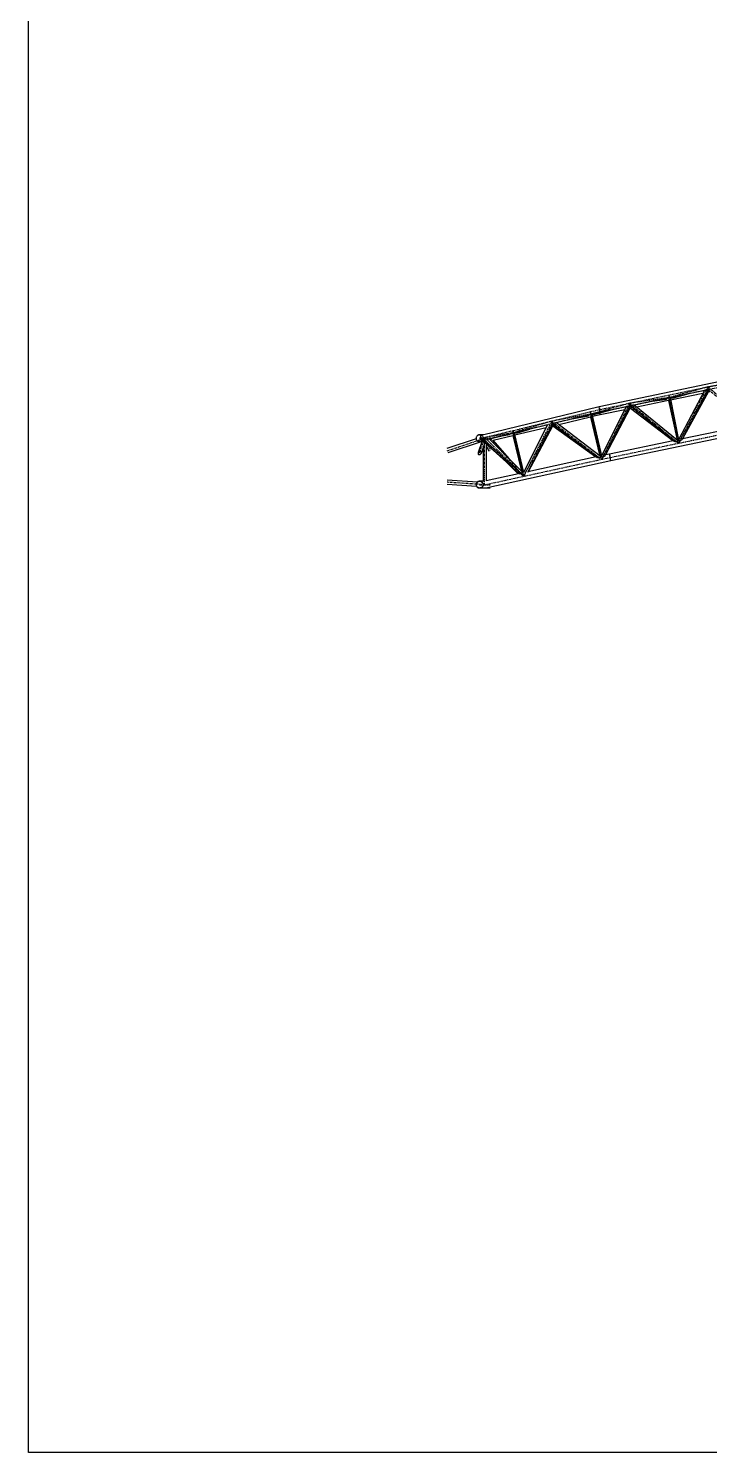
# Model space of a CAD drawing. Header units: millimetres. Extents: x 2368 to 8313, y 7493 to 11698.
# Drawn here: x 2368 to 3365, y 7493 to 9577 of the extents above; entities that cross this region are included whole.
import ezdxf

# ---------------------------------------------------------------- set-up
doc = ezdxf.new("R2010")
doc.units = ezdxf.units.MM
doc.linetypes.add('XKITLINE00', pattern=[0])
doc.linetypes.add('XKITLINE03', pattern=[6, 3, -1, 1, -1])

msp = doc.modelspace()

# ---------------------------------------------------------------- linework, layer by layer
at = {"color": 8, "linetype": 'XKITLINE00'}
for p, q in [((3490.489, 9083.0446), (3203.6924, 9023.3017)), ((3358.2191, 9047.197), (3307.0858, 9036.5454)), ((3355.5302, 9042.8064), (3308.2814, 9032.9725)), ((3357.7783, 9047.1052), (3320.0391, 8974.9399)), ((3363.3067, 9048.2569), (3325.2627, 8975.5086)), ((3363.2552, 9044.4595), (3325.9208, 8976.3885)), ((3358.0822, 9047.1637), (3358.0669, 9047.1653)), ((3358.1504, 9047.1826), (3358.0822, 9047.1637)), ((3358.5324, 9047.2786), (3358.2677, 9047.2121)), ((3358.7065, 9047.32), (3358.5324, 9047.2786)), ((3358.9462, 9047.4095), (3358.7065, 9047.32)), ((3359.6321, 9047.6354), (3359.0415, 9047.445)), ((3360.0388, 9047.749), (3359.6321, 9047.6354)), ((3360.2685, 9047.8282), (3360.0388, 9047.749)), ((3360.9125, 9048.0018), (3360.2685, 9047.8282)), ((3361.5149, 9048.1154), (3360.9125, 9048.0018)), ((3362.0137, 9048.1604), (3361.5149, 9048.1154)), ((3361.8117, 9045.2336), (3361.7244, 9045.231)), ((3362.1549, 9045.1833), (3361.8117, 9045.2336)), ((3362.0467, 9048.1654), (3362.0137, 9048.1604)), ((3362.5112, 9048.2067), (3362.0467, 9048.1654)), ((3362.369, 9046.194), (3362.2521, 9046.2391)), ((3362.6746, 9045.0081), (3362.3246, 9045.1508)), ((3362.7938, 9046.1374), (3362.369, 9046.194)), ((3362.6877, 9048.2056), (3362.5112, 9048.2067)), ((3362.7016, 9044.9839), (3362.6746, 9045.0081)), ((3362.8612, 9044.9104), (3362.7016, 9044.9839)), ((3362.868, 9048.2044), (3362.7656, 9048.2051)), ((3362.9764, 9046.1113), (3362.7938, 9046.1374)), ((3362.9112, 9048.1959), (3362.868, 9048.2044)), ((3363.1367, 9048.2305), (3362.9112, 9048.1959)), ((3362.9756, 9044.8577), (3362.9391, 9044.8746)), ((3362.9756, 9044.8577), (3363.1011, 9044.72)), ((3363.5839, 9046.1748), (3362.9764, 9046.1113)), ((3363.1671, 9044.6904), (3363.1011, 9044.72)), ((3363.1712, 9048.2336), (3363.1367, 9048.2305)), ((3363.1671, 9044.6904), (3363.1833, 9044.666)), ((3366.0312, 9048.8244), (3363.1866, 9048.2318)), ((3363.2035, 9044.6355), (3363.2595, 9044.5511)), ((3363.2536, 9048.241), (3363.2131, 9048.2373)), ((3365.7717, 9044.938), (3363.2272, 9044.4084)), ((3363.2595, 9044.5511), (3363.2509, 9044.5199)), ((3363.2509, 9044.5199), (3363.2532, 9044.487)), ((3363.2681, 9048.2488), (3363.2536, 9048.241)), ((3363.2544, 9044.471), (3363.2552, 9044.4595)), ((3364.161, 9046.3855), (3363.5839, 9046.1748)), ((3364.2397, 9046.4384), (3364.161, 9046.3855)), ((3364.6786, 9046.7271), (3364.2397, 9046.4384)), ((3364.6987, 9046.7483), (3364.6786, 9046.7271)), ((3365.1108, 9047.183), (3364.822, 9046.8784)), ((3365.1583, 9047.2631), (3365.1108, 9047.183)), ((3365.3188, 9047.5283), (3365.1583, 9047.2631)), ((3203.6919, 9023.3039), (3032.972, 8981.8537)), ((3204.3765, 9020.0176), (3203.6919, 9023.3039)), ((3203.9882, 9021.8819), (3204.1062, 9021.3154)), ((3243.6471, 9023.3304), (3205.3483, 9015.3524)), ((3243.2202, 9023.2415), (3207.254, 8951.2929)), ((3248.6673, 9024.3762), (3212.4667, 8951.9586)), ((3243.5159, 9023.2982), (3243.5004, 9023.2999)), ((3243.5852, 9023.3175), (3243.5159, 9023.2982)), ((3243.9651, 9023.4134), (3243.6946, 9023.3452)), ((3244.1268, 9023.4519), (3243.9651, 9023.4134)), ((3244.3622, 9023.5404), (3244.1268, 9023.4519)), ((3244.4667, 9023.5797), (3244.4609, 9023.5775)), ((3245.0475, 9023.7676), (3244.4667, 9023.5797)), ((3245.436, 9023.8764), (3245.0475, 9023.7676)), ((3245.6737, 9023.9585), (3245.436, 9023.8764)), ((3246.3069, 9024.1289), (3245.6737, 9023.9585)), ((3246.9001, 9024.2395), (3246.3069, 9024.1289)), ((3247.3777, 9024.2809), (3246.9001, 9024.2395)), ((3247.4249, 9024.2879), (3247.3777, 9024.2809)), ((3247.8831, 9024.3273), (3247.4249, 9024.2879)), ((3248.052, 9024.3255), (3247.8831, 9024.3273)), ((3248.2353, 9024.3236), (3248.1275, 9024.3247)), ((3248.2736, 9024.3157), (3248.2353, 9024.3236)), ((3248.5008, 9024.3502), (3248.2736, 9024.3157)), ((3248.5324, 9024.353), (3248.5008, 9024.3502)), ((3249.6639, 9024.5838), (3248.5474, 9024.3512)), ((3248.6126, 9024.3599), (3248.5727, 9024.3565)), ((3248.6269, 9024.3678), (3248.6126, 9024.3599)), ((3248.9279, 9024.1235), (3248.9073, 9024.1128)), ((3249.1801, 9024.3805), (3248.9279, 9024.1235)), ((3249.2372, 9024.4949), (3249.1801, 9024.3805)), ((3312.9636, 8972.7741), (3249.548, 9024.5597)), ((3249.6149, 9024.5688), (3249.6033, 9024.5712)), ((3249.6358, 9024.5779), (3249.6149, 9024.5688)), ((3249.8557, 9024.6415), (3249.6875, 9024.5936)), ((3249.9452, 9024.6638), (3249.8557, 9024.6415)), ((3250.0702, 9024.7294), (3249.9452, 9024.6638)), ((3250.2452, 9021.8236), (3250.0659, 9021.6781)), ((3250.1423, 9024.7672), (3250.123, 9024.7571)), ((3250.534, 9024.9141), (3250.1423, 9024.7672)), ((3250.4109, 9021.9581), (3250.3577, 9021.9149)), ((3250.7624, 9022.1382), (3250.4109, 9021.9581)), ((3250.812, 9024.9959), (3250.534, 9024.9141)), ((3250.8653, 9022.206), (3250.7624, 9022.1382)), ((3251.0114, 9025.0745), (3250.812, 9024.9959)), ((3251.4062, 9022.4094), (3250.8653, 9022.206)), ((3251.5689, 9025.2254), (3251.0114, 9025.0745)), ((3252.0349, 9022.5289), (3251.4062, 9022.4094)), ((3252.2015, 9025.3405), (3251.5689, 9025.2254)), ((3252.756, 9025.4008), (3252.2015, 9025.3405)), ((3252.8715, 9025.4188), (3252.756, 9025.4008)), ((3253.5013, 9025.4925), (3252.8715, 9025.4188)), ((3253.7371, 9025.51), (3253.5013, 9025.4925)), ((3254.0861, 9025.5359), (3253.8619, 9025.5192)), ((3254.1369, 9025.537), (3254.0861, 9025.5359)), ((3254.5264, 9025.6042), (3254.1369, 9025.537)), ((3254.5734, 9025.6114), (3254.5264, 9025.6042)), ((3305.7573, 9036.2687), (3254.6136, 9025.6149)), ((3254.7534, 9025.6392), (3254.6648, 9025.6255)), ((3254.7714, 9025.6477), (3254.7534, 9025.6392)), ((3317.8109, 8974.4654), (3255.0602, 9025.7079)), ((3305.3524, 9032.3629), (3258.7805, 9022.6699)), ((3300.1675, 9033.581), (3277.3056, 9030.3419)), ((3301.0736, 9033.7685), (3300.1675, 9033.581)), ((3301.8142, 9034.0405), (3301.0736, 9033.7685)), ((3301.8995, 9034.0949), (3301.8142, 9034.0405)), ((3302.4183, 9034.3927), (3301.8995, 9034.0949)), ((3302.4747, 9034.448), (3302.4183, 9034.3927)), ((3302.8396, 9034.8052), (3302.6219, 9034.592)), ((3302.9252, 9034.9932), (3302.8396, 9034.8052)), ((3303.1149, 9035.2656), (3302.9252, 9034.9932)), ((3303.1177, 9035.2771), (3303.1149, 9035.2656)), ((3303.2301, 9035.7422), (3303.1479, 9035.4019)), ((3304.9208, 9036.0944), (3304.9471, 9036.0674)), ((3305.2649, 9035.9007), (3304.9471, 9036.0674)), ((3305.3672, 9035.8838), (3305.2649, 9035.9007)), ((3305.3082, 9036.1751), (3317.8135, 8974.4523)), ((3305.3726, 9032.6028), (3305.3276, 9032.4789)), ((3305.3276, 9032.4789), (3317.7099, 8974.6785)), ((3305.5227, 9032.7359), (3305.4186, 9032.6435)), ((3305.7544, 9032.9065), (3305.5227, 9032.7359)), ((3305.5638, 9036.2236), (3305.5324, 9036.2218)), ((3305.6757, 9036.2517), (3305.5638, 9036.2236)), ((3305.6459, 9036.2442), (3305.6375, 9036.2437)), ((3305.952, 9032.9972), (3305.7544, 9032.9065)), ((3306.0337, 9036.3353), (3305.8481, 9036.2925)), ((3306.3756, 9036.4092), (3306.0337, 9036.3353)), ((3306.7227, 9036.4799), (3306.3756, 9036.4092)), ((3307.0411, 9036.5406), (3306.7227, 9036.4799)), ((3307.2998, 9036.5849), (3307.1622, 9036.5613)), ((3307.2219, 9036.5738), (3307.2092, 9036.5694)), ((3307.3186, 9036.5939), (3307.2998, 9036.5849)), ((3307.5384, 9036.6397), (3320.0445, 8974.9134)), ((3308.2285, 9036.7835), (3308.2303, 9036.7759)), ((3308.2303, 9036.7759), (3308.4445, 9036.5043)), ((3308.5244, 9036.403), (3308.5413, 9036.3816)), ((3308.8137, 9036.221), (3308.5413, 9036.3816)), ((3308.9851, 9036.0732), (3308.8137, 9036.221)), ((3309.2606, 9035.9738), (3308.9851, 9036.0732)), ((3309.5502, 9035.8693), (3309.459, 9035.9022)), ((3310.1368, 9035.8114), (3309.5502, 9035.8693)), ((3310.2589, 9035.7939), (3310.1368, 9035.8114)), ((3311.0657, 9035.8482), (3310.2589, 9035.7939)), ((3311.9925, 9036.0465), (3311.0657, 9035.8482)), ((3334.8209, 9042.3229), (3311.9925, 9036.0465)), ((3191.2842, 9011.9354), (3140.6183, 8999.6339)), ((3190.8788, 9008.0926), (3144.5938, 8997.042)), ((3185.6409, 9009.1252), (3163.8103, 9005.2648)), ((3186.5451, 9009.3353), (3185.6409, 9009.1252)), ((3187.2836, 9009.625), (3186.5451, 9009.3353)), ((3187.3861, 9009.693), (3187.2836, 9009.625)), ((3187.881, 9009.9909), (3187.3861, 9009.693)), ((3187.9838, 9010.095), (3187.881, 9009.9909)), ((3188.2977, 9010.4127), (3188.1388, 9010.2519)), ((3188.3892, 9010.6197), (3188.2977, 9010.4127)), ((3188.5628, 9010.8783), (3188.3892, 9010.6197)), ((3188.5759, 9010.9357), (3188.5628, 9010.8783)), ((3188.6586, 9011.2979), (3188.6062, 9011.0684)), ((3190.6649, 9011.6277), (3190.46, 9011.7353)), ((3190.8275, 9011.6008), (3190.6649, 9011.6277)), ((3190.8304, 9011.8252), (3205.0315, 8950.7927)), ((3190.8916, 9008.334), (3190.8502, 9008.2086)), ((3190.8502, 9008.2086), (3204.904, 8951.0586)), ((3191.0377, 9008.4717), (3190.9352, 9008.3751)), ((3191.2642, 9008.6491), (3191.0377, 9008.4717)), ((3191.085, 9011.8824), (3191.0553, 9011.8798)), ((3191.1937, 9011.9134), (3191.085, 9011.8824)), ((3191.1668, 9011.9058), (3191.1595, 9011.9051)), ((3191.5177, 9008.7746), (3191.2642, 9008.6491)), ((3191.55, 9012.0088), (3191.3768, 9011.963)), ((3191.8892, 9012.0939), (3191.55, 9012.0088)), ((3192.2338, 9012.176), (3191.8892, 9012.0939)), ((3192.5501, 9012.2473), (3192.2338, 9012.176)), ((3205.3488, 9015.3502), (3192.5912, 9012.2527)), ((3192.8072, 9012.3), (3192.6697, 9012.2718)), ((3192.729, 9012.2862), (3192.7164, 9012.2814)), ((3192.8257, 9012.3097), (3192.8072, 9012.3)), ((3193.0442, 9012.3627), (3207.2594, 8951.2698)), ((3193.6677, 9012.4822), (3193.6396, 9012.5073)), ((3193.6677, 9012.4822), (3193.8057, 9012.2847)), ((3205.3484, 9011.5472), (3193.8715, 9008.8071)), ((3193.8734, 9012.1879), (3193.9112, 9012.1338)), ((3194.2638, 9011.909), (3193.9112, 9012.1338)), ((3194.3501, 9011.8254), (3194.2638, 9011.909)), ((3194.5317, 9011.7539), (3194.3501, 9011.8254)), ((3194.8846, 9011.6149), (3194.7015, 9011.687)), ((3195.5841, 9011.5399), (3194.8846, 9011.6149)), ((3196.3562, 9011.588), (3195.5841, 9011.5399)), ((3197.2587, 9011.7841), (3196.3562, 9011.588)), ((3222.835, 9018.995), (3197.2587, 9011.7841)), ((3204.1064, 9021.3144), (3204.237, 9020.6872)), ((3204.2372, 9020.6865), (3204.3765, 9020.0176)), ((3205.3488, 9015.3502), (3204.3765, 9020.0176)), ((3204.6641, 9018.6368), (3204.3766, 9020.0172)), ((3205.0529, 9016.7708), (3204.6642, 9018.6365)), ((3204.8037, 9014.1643), (3204.8038, 9014.1637)), ((3205.1545, 9012.4789), (3204.8534, 9013.9253)), ((3205.3484, 9011.5472), (3204.8534, 9013.9253)), ((3241.0943, 9018.9888), (3205.348, 9011.5489)), ((3248.6193, 9020.6016), (3213.0965, 8952.8398)), ((3505.2132, 9003.3503), (3220.8324, 8944.1246)), ((3247.1727, 9021.3755), (3247.1672, 9021.3753)), ((3247.5232, 9021.3246), (3247.1727, 9021.3755)), ((3248.0331, 9021.1524), (3247.6882, 9021.2916)), ((3248.0657, 9021.1237), (3248.0331, 9021.1524)), ((3248.2252, 9021.0509), (3248.0657, 9021.1237)), ((3248.3339, 9021.0012), (3248.3029, 9021.0154)), ((3248.3339, 9021.0012), (3248.4656, 9020.8602)), ((3248.5267, 9020.833), (3248.4656, 9020.8602)), ((3248.5267, 9020.833), (3248.5452, 9020.8061)), ((3248.5659, 9020.776), (3248.6219, 9020.6945)), ((3249.697, 9020.7793), (3248.5919, 9020.5493)), ((3248.6219, 9020.6945), (3248.6132, 9020.6599)), ((3248.6132, 9020.6599), (3248.6166, 9020.6275)), ((3248.6183, 9020.6117), (3248.6193, 9020.6016)), ((3249.6156, 9020.9944), (3249.5998, 9020.9638)), ((3249.5998, 9020.9638), (3249.6314, 9020.8722)), ((3249.6314, 9020.8722), (3249.6174, 9020.8401)), ((3311.7198, 8973.431), (3249.6174, 9020.8401)), ((3249.6766, 9021.1129), (3249.6356, 9021.0333)), ((3249.6769, 9021.1475), (3249.6766, 9021.1129)), ((3249.7784, 9021.3224), (3249.6769, 9021.1475)), ((3249.8229, 9021.3989), (3249.8128, 9021.3816)), ((3249.9588, 9021.5187), (3249.8229, 9021.3989)), ((3250.0659, 9021.6781), (3249.9588, 9021.5187)), ((3024.3895, 8980.1679), (3023.9561, 8979.4882)), ((3024.9281, 8980.774), (3024.3895, 8980.1679)), ((3025.0679, 8980.6397), (3024.5494, 8980.0562)), ((3025.5587, 8981.2917), (3024.9281, 8980.774)), ((3025.6749, 8981.138), (3025.0679, 8980.6397)), ((3026.2658, 8981.7083), (3025.5587, 8981.2917)), ((3026.3556, 8981.539), (3025.6749, 8981.138)), ((3027.0321, 8982.0133), (3026.2658, 8981.7083)), ((3027.0931, 8981.8326), (3026.3556, 8981.539)), ((3027.8385, 8982.1994), (3027.0321, 8982.0133)), ((3027.8694, 8982.0117), (3027.0931, 8981.8326)), ((3028.6653, 8982.2619), (3027.8385, 8982.1994)), ((3028.6653, 8982.0719), (3027.8694, 8982.0117)), ((3029.4921, 8982.1994), (3028.6653, 8982.2619)), ((3034.6532, 8982.2619), (3028.6653, 8982.2619)), ((3029.4611, 8982.0117), (3028.6653, 8982.0719)), ((3030.2374, 8981.8326), (3029.4611, 8982.0117)), ((3030.2985, 8982.0133), (3029.4921, 8982.1994)), ((3031.1794, 8981.4185), (3029.9801, 8981.1273)), ((3030.7716, 8977.8671), (3029.9801, 8981.1273)), ((3030.9749, 8981.539), (3030.2374, 8981.8326)), ((3031.0647, 8981.7083), (3030.2985, 8982.0133)), ((3031.6556, 8981.138), (3030.9749, 8981.539)), ((3031.7718, 8981.2917), (3031.0647, 8981.7083)), ((3032.2627, 8980.6397), (3031.6556, 8981.138)), ((3032.4025, 8980.774), (3031.7718, 8981.2917)), ((3032.2627, 8980.6397), (3032.7811, 8980.0562)), ((3032.4025, 8980.774), (3032.9411, 8980.1679)), ((3032.9411, 8980.1679), (3033.3744, 8979.4882)), ((3077.6867, 8984.3544), (3035.194, 8974.0373)), ((3077.2163, 8980.9554), (3048.32, 8974.0564)), ((3073.0232, 8982.1962), (3058.546, 8979.7071)), ((3077.1722, 8984.2295), (3090.8937, 8925.5745)), ((3077.1807, 8981.1001), (3089.9662, 8929.1328)), ((3128.7045, 8996.7413), (3078.8955, 8984.6479)), ((3079.386, 8984.767), (3092.8674, 8927.1388)), ((3126.2392, 8992.6598), (3080.1157, 8981.6477)), ((3080.5605, 8984.8754), (3080.3498, 8985.001)), ((3080.6885, 8984.7614), (3080.5605, 8984.8754)), ((3080.96, 8984.6627), (3080.6885, 8984.7614)), ((3081.2405, 8984.5608), (3081.1591, 8984.5904)), ((3081.8786, 8984.5029), (3081.2405, 8984.5608)), ((3081.942, 8984.4939), (3081.8786, 8984.5029)), ((3082.7313, 8984.5561), (3081.942, 8984.4939)), ((3083.6409, 8984.766), (3082.7313, 8984.5561)), ((3101.5071, 8990.1379), (3083.6409, 8984.766)), ((3128.2672, 8996.6351), (3092.851, 8927.2088)), ((3135.239, 8998.3279), (3098.9655, 8927.221)), ((3135.2047, 8994.8431), (3099.6443, 8928.1732)), ((3135.7141, 8998.4432), (3135.1614, 8998.309)), ((3135.7401, 8994.9281), (3135.1786, 8994.794)), ((3200.0963, 8949.0696), (3135.5978, 8998.415)), ((3135.6516, 8995.1405), (3135.637, 8995.1096)), ((3135.637, 8995.1096), (3135.6714, 8995.0198)), ((3135.6639, 8998.4264), (3135.6528, 8998.4283)), ((3135.6714, 8995.0198), (3135.6585, 8994.9866)), ((3198.7891, 8949.7291), (3135.6585, 8994.9866)), ((3135.6843, 8998.436), (3135.6639, 8998.4264)), ((3135.7091, 8995.2621), (3135.6705, 8995.1804)), ((3135.8038, 8995.4727), (3135.7083, 8995.2953)), ((3135.7083, 8995.2953), (3135.7091, 8995.2621)), ((3135.9035, 8998.5067), (3135.7382, 8998.4542)), ((3135.846, 8995.5511), (3135.8366, 8995.5337)), ((3135.9797, 8995.6765), (3135.846, 8995.5511)), ((3135.9907, 8998.5314), (3135.9035, 8998.5067)), ((3136.0804, 8995.8373), (3135.9797, 8995.6765)), ((3136.1157, 8998.602), (3135.9907, 8998.5314)), ((3136.2534, 8995.9868), (3136.0804, 8995.8373)), ((3136.1861, 8998.6418), (3136.1698, 8998.6326)), ((3136.5732, 8998.8011), (3136.1861, 8998.6418)), ((3136.4164, 8996.1276), (3136.3641, 8996.0825)), ((3136.7646, 8996.3196), (3136.4164, 8996.1276)), ((3136.846, 8998.891), (3136.5732, 8998.8011)), ((3136.8631, 8996.389), (3136.7646, 8996.3196)), ((3137.0451, 8998.9769), (3136.846, 8998.891)), ((3137.3975, 8996.6087), (3136.8631, 8996.389)), ((3137.5974, 8999.1456), (3137.0451, 8998.9769)), ((3137.8329, 8996.705), (3137.3975, 8996.6087)), ((3138.2254, 8999.2811), (3137.5974, 8999.1456)), ((3138.773, 8999.3589), (3138.2254, 8999.2811)), ((3138.8917, 8999.3814), (3138.773, 8999.3589)), ((3139.5178, 8999.4756), (3138.8917, 8999.3814)), ((3139.7404, 8999.4995), (3139.5178, 8999.4756)), ((3140.0998, 8999.5381), (3139.8693, 8999.5134)), ((3140.148, 8999.5408), (3140.0998, 8999.5381)), ((3140.5361, 8999.6213), (3140.148, 8999.5408)), ((3140.5771, 8999.6291), (3140.5361, 8999.6213)), ((3140.7594, 8999.6636), (3140.6733, 8999.6473)), ((3140.7761, 8999.6722), (3140.7594, 8999.6636)), ((3205.0285, 8950.8057), (3141.0643, 8999.7422)), ((3428.1098, 8997.6706), (3325.6987, 8976.3423)), ((3023.4417, 8976.4296), (2980.4277, 8962.0716)), ((3030.8788, 8972.1019), (2982.327, 8955.8954)), ((3023.4452, 8977.9766), (3023.3801, 8977.1819)), ((3023.3801, 8977.1819), (3023.4452, 8976.3873)), ((3023.6388, 8978.7517), (3023.4452, 8977.9766)), ((3023.4452, 8976.3873), (3023.6388, 8975.6121)), ((3023.6404, 8977.9469), (3023.5778, 8977.1819)), ((3023.5778, 8977.1819), (3023.6404, 8976.417)), ((3023.9561, 8979.4882), (3023.6388, 8978.7517)), ((3023.6388, 8975.6121), (3023.9561, 8974.8757)), ((3023.8268, 8978.693), (3023.6404, 8977.9469)), ((3023.6404, 8976.417), (3023.8268, 8975.6708)), ((3024.1323, 8979.402), (3023.8268, 8978.693)), ((3023.8268, 8975.6708), (3024.1323, 8974.9619)), ((3023.9561, 8974.8757), (3024.3895, 8974.196)), ((3024.5494, 8980.0562), (3024.1323, 8979.402)), ((3024.1323, 8974.9619), (3024.5494, 8974.3077)), ((3024.3895, 8974.196), (3024.9281, 8973.5898)), ((3024.5494, 8974.3077), (3025.0679, 8973.7242)), ((3025.5587, 8973.0721), (3024.9281, 8973.5898)), ((3025.6749, 8973.2258), (3025.0679, 8973.7242)), ((3026.2658, 8972.6556), (3025.5587, 8973.0721)), ((3026.3556, 8972.8249), (3025.6749, 8973.2258)), ((3027.0321, 8972.3506), (3026.2658, 8972.6556)), ((3027.0931, 8972.5313), (3026.3556, 8972.8249)), ((3031.8729, 8972.1019), (3026.6124, 8956.5665)), ((3027.8385, 8972.1645), (3027.0321, 8972.3506)), ((3027.8694, 8972.3521), (3027.0931, 8972.5313)), ((3028.6653, 8972.1019), (3027.8385, 8972.1645)), ((3028.6653, 8972.2919), (3027.8694, 8972.3521)), ((3029.4611, 8972.3521), (3028.6653, 8972.2919)), ((3029.4921, 8972.1645), (3028.6653, 8972.1019)), ((3033.2278, 8972.1019), (3028.6653, 8972.1019)), ((3030.2374, 8972.5313), (3029.4611, 8972.3521)), ((3030.2985, 8972.3506), (3029.4921, 8972.1645)), ((3029.6015, 8977.9601), (3029.5763, 8977.4898)), ((3029.5763, 8977.4898), (3029.6194, 8977.0041)), ((3029.6937, 8978.3913), (3029.6015, 8977.9601)), ((3029.6194, 8977.0041), (3029.7286, 8976.5273)), ((3029.6625, 8977.9246), (3029.6385, 8977.4757)), ((3029.6385, 8977.4757), (3029.6796, 8977.0122)), ((3029.7505, 8978.3361), (3029.6625, 8977.9246)), ((3029.6796, 8977.0122), (3029.7838, 8976.5572)), ((3029.8483, 8978.762), (3029.6937, 8978.3913)), ((3029.7286, 8976.5273), (3029.8985, 8976.0833)), ((3029.8981, 8978.6898), (3029.7505, 8978.3361)), ((3029.7838, 8976.5572), (3029.9459, 8976.1335)), ((3030.0576, 8979.0534), (3029.8483, 8978.762)), ((3030.0978, 8978.9679), (3029.8981, 8978.6898)), ((3029.8985, 8976.0833), (3030.1204, 8975.6944)), ((3029.9459, 8976.1335), (3030.1578, 8975.7623)), ((3030.311, 8979.2509), (3030.0576, 8979.0534)), ((3030.3396, 8979.1564), (3030.0978, 8978.9679)), ((3030.1204, 8975.6944), (3030.3834, 8975.3801)), ((3030.1578, 8975.7623), (3030.4087, 8975.4624)), ((3030.1906, 8976.5065), (3030.1597, 8976.3743)), ((3030.1597, 8976.3743), (3030.205, 8976.3211)), ((3030.2946, 8976.7049), (3030.1906, 8976.5065)), ((3030.322, 8976.3522), (3030.205, 8976.3211)), ((3031.4091, 8975.2416), (3030.205, 8976.3211)), ((3030.243, 8976.5539), (3030.2143, 8976.431)), ((3030.2143, 8976.431), (3030.2564, 8976.3815)), ((3030.9749, 8972.8249), (3030.2374, 8972.5313)), ((3030.3398, 8976.7383), (3030.243, 8976.5539)), ((3030.3653, 8976.4104), (3030.2564, 8976.3815)), ((3030.4616, 8976.9499), (3030.2946, 8976.7049)), ((3031.0647, 8972.6556), (3030.2985, 8972.3506)), ((3030.4264, 8979.2889), (3030.311, 8979.2509)), ((3030.4994, 8976.4645), (3030.322, 8976.3522)), ((3030.4498, 8979.1927), (3030.3396, 8979.1564)), ((3030.4951, 8976.9662), (3030.3398, 8976.7383)), ((3030.5302, 8976.5149), (3030.3653, 8976.4104)), ((3030.6742, 8975.1562), (3030.3834, 8975.3801)), ((3030.6862, 8975.2487), (3030.4087, 8975.4624)), ((3030.6753, 8977.2177), (3030.4616, 8976.9499)), ((3030.6937, 8977.2152), (3030.4951, 8976.9662)), ((3030.7197, 8976.6471), (3030.4994, 8976.4645)), ((3030.735, 8976.6846), (3030.5302, 8976.5149)), ((3030.9782, 8975.0338), (3030.6742, 8975.1562)), ((3030.8756, 8977.4388), (3030.6753, 8977.2177)), ((3030.9764, 8975.1319), (3030.6862, 8975.2487)), ((3030.88, 8977.4208), (3030.6937, 8977.2152)), ((3036.1269, 8971.0118), (3030.7181, 8955.0381)), ((3030.9613, 8976.882), (3030.7197, 8976.6471)), ((3030.9597, 8976.903), (3030.735, 8976.6846)), ((3031.8581, 8973.3921), (3030.7716, 8977.8671)), ((3030.996, 8976.9431), (3030.9597, 8976.903)), ((3031.0003, 8976.9251), (3030.9613, 8976.882)), ((3031.6556, 8973.2258), (3030.9749, 8972.8249)), ((3031.2645, 8975.1179), (3030.9764, 8975.1319)), ((3031.2802, 8975.0192), (3030.9782, 8975.0338)), ((3031.7718, 8973.0721), (3031.0647, 8972.6556)), ((3031.4262, 8975.1712), (3031.2645, 8975.1179)), ((3031.4495, 8975.075), (3031.2802, 8975.0192)), ((3031.4558, 8975.0494), (3031.2802, 8975.0192)), ((3032.2627, 8973.7242), (3031.6556, 8973.2258)), ((3032.4025, 8973.5898), (3031.7718, 8973.0721)), ((3032.7811, 8974.3077), (3032.2627, 8973.7242)), ((3032.9411, 8974.196), (3032.4025, 8973.5898)), ((3032.7811, 8980.0562), (3033.1983, 8979.402)), ((3033.1983, 8974.9619), (3032.7811, 8974.3077)), ((3033.3744, 8974.8757), (3032.9411, 8974.196)), ((3033.1983, 8979.402), (3033.5038, 8978.693)), ((3033.5038, 8975.6708), (3033.1983, 8974.9619)), ((3033.3744, 8979.4882), (3033.6918, 8978.7517)), ((3033.6918, 8975.6121), (3033.3744, 8974.8757)), ((3033.5038, 8978.693), (3033.6901, 8977.9469)), ((3033.6901, 8976.417), (3033.5038, 8975.6708)), ((3033.6901, 8977.9469), (3033.7528, 8977.1819)), ((3033.7528, 8977.1819), (3033.6901, 8976.417)), ((3033.6918, 8978.7517), (3033.8854, 8977.9766)), ((3033.8854, 8976.3873), (3033.6918, 8975.6121)), ((3033.7145, 8963.8876), (3033.7145, 8914.2619)), ((3033.8854, 8977.9766), (3033.9504, 8977.1819)), ((3033.9504, 8977.1819), (3033.8854, 8976.3873)), ((3087.7882, 8924.6948), (3034.013, 8972.9071)), ((3090.2088, 8925.5606), (3035.9373, 8974.2178)), ((3038.0945, 8969.2477), (3038.0945, 8914.7348)), ((3038.0945, 8966.3646), (3042.0105, 8958.2363)), ((3043.1839, 8975.9772), (3090.0904, 8929.0084)), ((3046.287, 8961.9028), (3046.6598, 8961.129)), ((3048.0505, 8974.2124), (3071.507, 8947.6164)), ((3312.0699, 8973.5039), (3218.7609, 8954.0712)), ((3313.006, 8972.7502), (3312.9636, 8972.7741)), ((3313.3341, 8972.5651), (3313.1137, 8972.6894)), ((3313.357, 8972.5511), (3313.3341, 8972.5651)), ((3313.7556, 8972.3878), (3313.357, 8972.5511)), ((3313.9341, 8972.3147), (3313.9182, 8972.3212)), ((3314.3525, 8972.2061), (3313.9341, 8972.3147)), ((3314.6098, 8972.1228), (3314.3525, 8972.2061)), ((3315.0277, 8972.0426), (3314.6098, 8972.1228)), ((3315.3569, 8971.9794), (3315.3157, 8971.9873)), ((3316.0835, 8971.9363), (3315.3569, 8971.9794)), ((3316.2921, 8971.9548), (3316.0835, 8971.9363)), ((3316.7687, 8971.9829), (3316.2921, 8971.9548)), ((3317.3367, 8972.1507), (3316.7687, 8971.9829)), ((3317.3815, 8972.1817), (3317.3367, 8972.1507)), ((3317.7912, 8972.4051), (3317.3815, 8972.1817)), ((3317.7653, 8974.69), (3317.5824, 8974.6519)), ((3317.9086, 8972.5273), (3317.7912, 8972.4051)), ((3317.8135, 8974.4523), (3317.8208, 8974.4445)), ((3317.8208, 8974.4445), (3317.8888, 8974.2891)), ((3317.8888, 8974.2891), (3318.006, 8974.1338)), ((3318.006, 8974.1338), (3318.1069, 8973.9626)), ((3318.1077, 8972.7345), (3318.0471, 8972.6714)), ((3318.1069, 8973.9626), (3318.3665, 8973.6227)), ((3318.2194, 8973.0114), (3318.1077, 8972.7345)), ((3318.2887, 8973.1077), (3318.2194, 8973.0114)), ((3318.3201, 8973.238), (3318.2887, 8973.1077)), ((3318.375, 8973.465), (3318.3457, 8973.3437)), ((3318.3509, 8973.6432), (3318.3485, 8973.6094)), ((3318.3485, 8973.6094), (3318.375, 8973.465)), ((3318.3818, 8973.6164), (3318.3665, 8973.6227)), ((3318.4292, 8973.5889), (3318.3818, 8973.6164)), ((3318.7622, 8973.5114), (3318.4292, 8973.5889)), ((3319.116, 8973.526), (3318.7622, 8973.5114)), ((3319.4562, 8973.6312), (3319.116, 8973.526)), ((3319.7493, 8973.8167), (3319.4562, 8973.6312)), ((3319.84, 8973.9201), (3319.7493, 8973.8167)), ((3319.8484, 8973.9275), (3319.84, 8973.9201)), ((3319.8522, 8973.941), (3319.8484, 8973.9275)), ((3319.8493, 8973.9284), (3319.8542, 8973.923)), ((3319.8542, 8973.923), (3319.9722, 8973.6825)), ((3319.9334, 8974.2289), (3319.8646, 8973.9852)), ((3319.9901, 8974.5678), (3319.9334, 8974.2289)), ((3320.0209, 8974.677), (3319.9901, 8974.5678)), ((3320.1704, 8975.1909), (3319.9956, 8975.1545)), ((3320.0232, 8974.7005), (3320.0209, 8974.677)), ((3320.0445, 8974.9134), (3320.0246, 8974.7143)), ((3320.2232, 8973.4288), (3320.0276, 8973.5936)), ((3320.2232, 8973.4288), (3320.2867, 8973.3377)), ((3320.527, 8973.1879), (3320.2867, 8973.3377)), ((3321.138, 8973.0024), (3320.6571, 8973.1068)), ((3321.3769, 8973.0138), (3321.138, 8973.0024)), ((3321.6964, 8973.0123), (3321.3769, 8973.0138)), ((3322.3265, 8973.1789), (3321.6964, 8973.0123)), ((3322.4452, 8973.2363), (3322.3265, 8973.1789)), ((3322.983, 8973.4672), (3322.4452, 8973.2363)), ((3323.2804, 8973.646), (3322.983, 8973.4672)), ((3323.629, 8973.8557), (3323.5736, 8973.8224)), ((3324.1182, 8974.24), (3323.629, 8973.8557)), ((3324.2277, 8974.3159), (3324.1182, 8974.24)), ((3324.4476, 8974.5141), (3324.2277, 8974.3159)), ((3324.7102, 8974.7508), (3324.5925, 8974.6447)), ((3324.8937, 8974.9726), (3324.7102, 8974.7508)), ((3325.0622, 8975.1572), (3324.8937, 8974.9726)), ((3325.0756, 8975.1807), (3325.0622, 8975.1572)), ((3325.2627, 8975.5086), (3325.1294, 8975.2751)), ((3026.4439, 8955.9315), (3026.3868, 8955.29)), ((3026.3868, 8955.29), (3026.4439, 8954.6742)), ((3026.6124, 8956.5665), (3026.4439, 8955.9315)), ((3026.4439, 8954.6742), (3026.6124, 8954.115)), ((3026.5454, 8955.9256), (3026.4908, 8955.3134)), ((3026.4908, 8955.3134), (3026.5454, 8954.7257)), ((3026.7062, 8956.5316), (3026.5454, 8955.9256)), ((3026.5454, 8954.7257), (3026.7062, 8954.192)), ((3026.8839, 8957.1632), (3026.6124, 8956.5665)), ((3026.6124, 8954.115), (3026.8839, 8953.6404)), ((3026.9652, 8957.101), (3026.7062, 8956.5316)), ((3026.7062, 8954.192), (3026.9652, 8953.7391)), ((3027.2447, 8957.6916), (3026.8839, 8957.1632)), ((3026.8839, 8953.6404), (3027.2447, 8953.2741)), ((3027.3095, 8957.6053), (3026.9652, 8957.101)), ((3026.9652, 8953.7391), (3027.3095, 8953.3896)), ((3027.6767, 8958.1253), (3027.2447, 8957.6916)), ((3027.6767, 8953.0347), (3027.2447, 8953.2741)), ((3027.7218, 8958.0192), (3027.3095, 8957.6053)), ((3027.7218, 8953.1611), (3027.3095, 8953.3896)), ((3028.1583, 8958.4425), (3027.6767, 8958.1253)), ((3028.1583, 8952.9341), (3027.6767, 8953.0347)), ((3028.1814, 8958.322), (3027.7218, 8958.0192)), ((3028.1814, 8953.065), (3027.7218, 8953.1611)), ((3028.6653, 8958.6274), (3028.1583, 8958.4425)), ((3028.6653, 8952.9772), (3028.1583, 8952.9341)), ((3028.6653, 8958.4984), (3028.1814, 8958.322)), ((3028.6653, 8953.1062), (3028.1814, 8953.065)), ((3029.1723, 8958.6705), (3028.6653, 8958.6274)), ((3029.1491, 8958.5396), (3028.6653, 8958.4984)), ((3029.1491, 8953.2826), (3028.6653, 8953.1062)), ((3029.1723, 8953.1621), (3028.6653, 8952.9772)), ((3029.6087, 8958.4435), (3029.1491, 8958.5396)), ((3029.6087, 8953.5854), (3029.1491, 8953.2826)), ((3029.6538, 8958.5699), (3029.1723, 8958.6705)), ((3029.6538, 8953.4793), (3029.1723, 8953.1621)), ((3030.021, 8958.215), (3029.6087, 8958.4435)), ((3030.021, 8953.9993), (3029.6087, 8953.5854)), ((3030.0859, 8958.3305), (3029.6538, 8958.5699)), ((3030.0859, 8953.913), (3029.6538, 8953.4793)), ((3030.021, 8958.215), (3030.3653, 8957.8655)), ((3030.3653, 8954.5036), (3030.021, 8953.9993)), ((3030.0859, 8958.3305), (3030.4466, 8957.9643)), ((3030.4466, 8954.4415), (3030.0859, 8953.913)), ((3030.3653, 8957.8655), (3030.6243, 8957.4126)), ((3030.6243, 8955.073), (3030.3653, 8954.5036)), ((3030.4466, 8957.9643), (3030.7181, 8957.4896)), ((3030.7181, 8955.0381), (3030.4466, 8954.4415)), ((3030.6243, 8957.4126), (3030.7852, 8956.8789)), ((3030.7852, 8955.679), (3030.6243, 8955.073)), ((3030.7181, 8957.4896), (3030.8866, 8956.9304)), ((3030.8866, 8955.6731), (3030.7181, 8955.0381)), ((3030.7852, 8956.8789), (3030.8397, 8956.2912)), ((3030.8397, 8956.2912), (3030.7852, 8955.679)), ((3030.8866, 8956.9304), (3030.9437, 8956.3146)), ((3030.9437, 8956.3146), (3030.8866, 8955.6731)), ((3220.8324, 8944.1244), (3037.9432, 8904.3609)), ((3064.0366, 8945.9893), (3085.0072, 8924.9908)), ((3199.1358, 8949.8045), (3099.4272, 8928.126)), ((3200.1075, 8949.0637), (3200.0963, 8949.0696)), ((3200.4702, 8948.8722), (3200.2228, 8949.0028)), ((3200.5096, 8948.8496), (3200.4702, 8948.8722)), ((3200.8744, 8948.7106), (3200.5096, 8948.8496)), ((3201.1071, 8948.6219), (3201.0475, 8948.6446)), ((3201.5179, 8948.5246), (3201.1071, 8948.6219)), ((3201.8055, 8948.4388), (3201.5179, 8948.5246)), ((3202.16, 8948.3784), (3201.8055, 8948.4388)), ((3202.5716, 8948.3082), (3202.4658, 8948.3263)), ((3203.3129, 8948.2779), (3202.5716, 8948.3082)), ((3203.5098, 8948.2986), (3203.3129, 8948.2779)), ((3204.0083, 8948.3371), (3203.5098, 8948.2986)), ((3204.579, 8948.5166), (3204.0083, 8948.3371)), ((3204.6078, 8948.5373), (3204.579, 8948.5166)), ((3205.0338, 8948.7786), (3204.6078, 8948.5373)), ((3204.9664, 8951.0722), (3204.7435, 8951.0237)), ((3205.0315, 8950.7927), (3205.0392, 8950.785)), ((3205.156, 8948.9112), (3205.0338, 8948.7786)), ((3205.0392, 8950.785), (3205.111, 8950.6329)), ((3205.111, 8950.6329), (3205.2333, 8950.4807)), ((3205.2333, 8950.4807), (3205.3377, 8950.3148)), ((3205.3436, 8949.1147), (3205.2927, 8949.0595)), ((3205.3377, 8950.3148), (3205.5783, 8950.019)), ((3205.4406, 8949.3775), (3205.3436, 8949.1147)), ((3205.5174, 8949.4896), (3205.4406, 8949.3775)), ((3205.5449, 8949.6224), (3205.5174, 8949.4896)), ((3205.5645, 8950.036), (3205.5627, 8949.9794)), ((3205.5627, 8949.9794), (3205.5919, 8949.8495)), ((3205.5919, 8949.8495), (3205.5673, 8949.7309)), ((3205.6132, 8950.0051), (3205.5783, 8950.019)), ((3205.6645, 8949.9766), (3205.6132, 8950.0051)), ((3206.0007, 8949.9035), (3205.6645, 8949.9766)), ((3206.3553, 8949.9225), (3206.0007, 8949.9035)), ((3206.6936, 8950.0318), (3206.3553, 8949.9225)), ((3206.9825, 8950.2206), (3206.6936, 8950.0318)), ((3207.0677, 8950.3213), (3206.9825, 8950.2206)), ((3207.1024, 8950.3532), (3207.0677, 8950.3213)), ((3207.1649, 8950.5946), (3207.1024, 8950.3532)), ((3207.1032, 8950.3539), (3207.1072, 8950.3395)), ((3207.1072, 8950.3395), (3207.1151, 8950.3311)), ((3207.1151, 8950.3311), (3207.2358, 8950.0953)), ((3207.2122, 8950.9233), (3207.1649, 8950.5946)), ((3207.4092, 8951.6033), (3207.1927, 8951.5562)), ((3207.2415, 8951.0366), (3207.2122, 8950.9233)), ((3207.2429, 8951.0544), (3207.2415, 8951.0366)), ((3207.2594, 8951.2698), (3207.2437, 8951.0641)), ((3207.4918, 8949.8401), (3207.2902, 8950.0057)), ((3207.4918, 8949.8401), (3207.5589, 8949.7472)), ((3207.7929, 8949.6051), (3207.5589, 8949.7472)), ((3208.4133, 8949.4208), (3207.9323, 8949.5204)), ((3208.6477, 8949.4344), (3208.4133, 8949.4208)), ((3208.969, 8949.4362), (3208.6477, 8949.4344)), ((3209.5931, 8949.6088), (3208.969, 8949.4362)), ((3209.7036, 8949.6639), (3209.5931, 8949.6088)), ((3210.2405, 8949.9023), (3209.7036, 8949.6639)), ((3210.5354, 8950.085), (3210.2405, 8949.9023)), ((3210.8757, 8950.2959), (3210.8246, 8950.2642)), ((3211.3481, 8950.6785), (3210.8757, 8950.2959)), ((3211.4618, 8950.7598), (3211.3481, 8950.6785)), ((3211.6763, 8950.9594), (3211.4618, 8950.7598)), ((3211.933, 8951.1981), (3211.8186, 8951.0917)), ((3212.1074, 8951.4165), (3211.933, 8951.1981)), ((3212.2744, 8951.606), (3212.1074, 8951.4165)), ((3212.287, 8951.6291), (3212.2744, 8951.606)), ((3212.4667, 8951.9586), (3212.339, 8951.7244)), ((3218.7609, 8954.0714), (3212.8841, 8952.7937)), ((3219.6346, 8949.8759), (3218.7609, 8954.0714)), ((3218.7609, 8954.0712), (3218.7736, 8954.0101)), ((3218.7737, 8954.0099), (3218.8116, 8953.828)), ((3218.8116, 8953.828), (3218.8738, 8953.5293)), ((3218.8738, 8953.5293), (3218.9587, 8953.1215)), ((3218.9587, 8953.1215), (3219.0642, 8952.6147)), ((3219.0642, 8952.6147), (3219.1878, 8952.0212)), ((3219.1878, 8952.0212), (3219.3264, 8951.3558)), ((3219.6346, 8949.8759), (3219.3264, 8951.3557)), ((3220.2669, 8946.8401), (3219.6346, 8949.8759)), ((3220.8324, 8944.1244), (3219.6346, 8949.8759)), ((3220.8196, 8944.1858), (3220.2669, 8946.84)), ((3220.8197, 8944.1856), (3220.8324, 8944.1246)), ((3085.354, 8925.0662), (3038.0945, 8914.7912)), ((3024.0437, 8906.7384), (2981.3773, 8909.5904)), ((3025.3539, 8913.1236), (2981.3773, 8916.0631)), ((3023.4452, 8909.9766), (3023.3801, 8909.1819)), ((3023.3801, 8909.1819), (3023.4452, 8908.3873)), ((3023.6388, 8910.7517), (3023.4452, 8909.9766)), ((3023.4452, 8908.3873), (3023.6388, 8907.6121)), ((3023.9561, 8911.4882), (3023.6388, 8910.7517)), ((3023.6388, 8907.6121), (3023.9561, 8906.8757)), ((3023.739, 8909.9319), (3023.6776, 8909.1819)), ((3023.6776, 8909.1819), (3023.739, 8908.432)), ((3023.9217, 8910.6634), (3023.739, 8909.9319)), ((3023.739, 8908.432), (3023.9217, 8907.7005)), ((3024.2213, 8911.3584), (3023.9217, 8910.6634)), ((3023.9217, 8907.7005), (3024.2213, 8907.0055)), ((3024.3895, 8912.1679), (3023.9561, 8911.4882)), ((3023.9561, 8906.8757), (3024.3895, 8906.196)), ((3024.6302, 8911.9998), (3024.2213, 8911.3584)), ((3024.2213, 8907.0055), (3024.6302, 8906.3641)), ((3024.9281, 8912.774), (3024.3895, 8912.1679)), ((3024.3895, 8906.196), (3024.9281, 8905.5898)), ((3025.1385, 8912.5718), (3024.6302, 8911.9998)), ((3024.6302, 8906.3641), (3025.1385, 8905.7921)), ((3025.5587, 8913.2917), (3024.9281, 8912.774)), ((3025.5587, 8905.0721), (3024.9281, 8905.5898)), ((3025.7336, 8913.0604), (3025.1385, 8912.5718)), ((3025.7336, 8905.3035), (3025.1385, 8905.7921)), ((3026.2658, 8913.7083), (3025.5587, 8913.2917)), ((3026.2658, 8904.6556), (3025.5587, 8905.0721)), ((3026.4009, 8913.4534), (3025.7336, 8913.0604)), ((3026.4009, 8904.9105), (3025.7336, 8905.3035)), ((3027.0321, 8914.0133), (3026.2658, 8913.7083)), ((3027.0321, 8904.3506), (3026.2658, 8904.6556)), ((3027.124, 8913.7413), (3026.4009, 8913.4534)), ((3027.124, 8904.6226), (3026.4009, 8904.9105)), ((3027.8385, 8914.1994), (3027.0321, 8914.0133)), ((3027.8385, 8904.1645), (3027.0321, 8904.3506)), ((3027.885, 8913.9169), (3027.124, 8913.7413)), ((3027.885, 8904.447), (3027.124, 8904.6226)), ((3028.6653, 8914.2619), (3027.8385, 8914.1994)), ((3028.6653, 8904.1019), (3027.8385, 8904.1645)), ((3028.6653, 8913.9759), (3027.885, 8913.9169)), ((3028.6653, 8904.3879), (3027.885, 8904.447)), ((3029.4921, 8914.1994), (3028.6653, 8914.2619)), ((3035.3031, 8914.2619), (3028.6653, 8914.2619)), ((3029.4455, 8913.9169), (3028.6653, 8913.9759)), ((3029.4455, 8904.447), (3028.6653, 8904.3879)), ((3029.4921, 8904.1645), (3028.6653, 8904.1019)), ((3035.9045, 8904.1019), (3028.6653, 8904.1019)), ((3030.2065, 8913.7413), (3029.4455, 8913.9169)), ((3030.2065, 8904.6226), (3029.4455, 8904.447)), ((3030.2985, 8914.0133), (3029.4921, 8914.1994)), ((3030.2985, 8904.3506), (3029.4921, 8904.1645)), ((3030.9296, 8913.4534), (3030.2065, 8913.7413)), ((3030.9296, 8904.9105), (3030.2065, 8904.6226)), ((3031.0647, 8913.7083), (3030.2985, 8914.0133)), ((3031.0647, 8904.6556), (3030.2985, 8904.3506)), ((3031.5969, 8913.0604), (3030.9296, 8913.4534)), ((3031.5969, 8905.3035), (3030.9296, 8904.9105)), ((3031.7718, 8913.2917), (3031.0647, 8913.7083)), ((3031.7718, 8905.0721), (3031.0647, 8904.6556)), ((3032.1921, 8912.5718), (3031.5969, 8913.0604)), ((3032.1921, 8905.7921), (3031.5969, 8905.3035)), ((3032.4025, 8912.774), (3031.7718, 8913.2917)), ((3032.4025, 8905.5898), (3031.7718, 8905.0721)), ((3032.1921, 8912.5718), (3032.7003, 8911.9998)), ((3032.7003, 8906.3641), (3032.1921, 8905.7921)), ((3032.3078, 8906.2043), (3032.4281, 8906.0578)), ((3032.5289, 8906.1712), (3032.3238, 8906.1849)), ((3032.4025, 8912.774), (3032.9411, 8912.1679)), ((3032.9411, 8906.196), (3032.4025, 8905.5898)), ((3032.4929, 8906.1736), (3032.5108, 8906.1508)), ((3032.7003, 8911.9998), (3033.1093, 8911.3584)), ((3033.1093, 8907.0055), (3032.7003, 8906.3641)), ((3032.9411, 8912.1679), (3033.3744, 8911.4882)), ((3033.3744, 8906.8757), (3032.9411, 8906.196)), ((3033.1093, 8911.3584), (3033.4088, 8910.6634)), ((3033.4088, 8907.7005), (3033.1093, 8907.0055)), ((3033.3744, 8911.4882), (3033.6918, 8910.7517)), ((3033.6918, 8907.6121), (3033.3744, 8906.8757)), ((3033.4088, 8910.6634), (3033.5915, 8909.9319)), ((3033.5915, 8908.432), (3033.4088, 8907.7005)), ((3033.5915, 8909.9319), (3033.6529, 8909.1819)), ((3033.6529, 8909.1819), (3033.5915, 8908.432)), ((3033.6918, 8910.7517), (3033.8854, 8909.9766)), ((3033.8854, 8908.3873), (3033.6918, 8907.6121)), ((3033.8854, 8909.9766), (3033.9504, 8909.1819)), ((3033.9504, 8909.1819), (3033.8854, 8908.3873)), ((3036.6342, 8904.1645), (3035.9045, 8904.1019)), ((3036.6684, 8904.1645), (3035.9045, 8904.1019)), ((3044.3352, 8904.1019), (3035.9045, 8904.1019)), ((3037.2706, 8904.2872), (3037.2723, 8904.279)), ((3037.2723, 8904.279), (3037.2784, 8904.2514))]:
    msp.add_line(p, q, dxfattribs=at)
at = {"color": 8, "linetype": 'XKITLINE03'}
for p, q in [((3204.5204, 9019.327), (3491.317, 9079.07)), ((3204.5207, 9015.5237), (3491.3174, 9075.2148)), ((3362.9764, 9052.3352), (3305.6171, 9036.565)), ((3362.9764, 9052.3352), (3319.8893, 8969.9434)), ((3362.9765, 9048.5032), (3319.8893, 8969.9434)), ((3362.5045, 9048.2985), (3362.9764, 9048.5032)), ((3420.3358, 9060.4414), (3362.9764, 9052.3352)), ((3362.9764, 9052.3352), (3434.6079, 8993.8349)), ((3362.9764, 9052.3352), (3362.9765, 9048.5032)), ((3362.9765, 9048.5032), (3363.9689, 9048.5601)), ((3362.9765, 9048.5032), (3434.6079, 8993.8349)), ((3362.9765, 9048.5032), (3362.9765, 9048.3923)), ((3248.2578, 9028.438), (3191.0172, 9012.2997)), ((3248.2578, 9028.438), (3207.231, 8946.3659)), ((3248.2578, 9024.6269), (3207.231, 8946.3659)), ((3305.6171, 9036.565), (3248.2578, 9028.438)), ((3248.2578, 9028.438), (3319.8892, 8969.9434)), ((3248.2578, 9028.438), (3248.2578, 9024.6269)), ((3248.2578, 9024.6269), (3319.8892, 8969.9434)), ((3305.6171, 9040.3866), (3319.8892, 8969.9434)), ((3305.6171, 9040.3866), (3305.6171, 9036.565)), ((3305.6171, 9036.565), (3319.8892, 8969.9434)), ((3030.938, 8977.1819), (3204.5204, 9019.327)), ((3043.9282, 8977.1819), (3204.5207, 9015.5237)), ((3134.1857, 9002.2501), (3077.3543, 8985.1625)), ((3134.1857, 9002.2501), (3093.0092, 8921.532)), ((3191.0172, 9012.2997), (3134.1857, 9002.2501)), ((3134.1857, 9002.2501), (3207.231, 8946.3659)), ((3134.1857, 9002.2501), (3134.1857, 8998.731)), ((3191.0171, 9016.0485), (3191.0172, 9012.2997)), ((3191.0171, 9016.0485), (3207.231, 8946.3659)), ((3191.0172, 9012.2997), (3207.231, 8946.3659)), ((3219.7967, 8949.0979), (3504.1775, 9008.3236)), ((3077.3543, 8985.1625), (3030.938, 8977.182)), ((3077.3542, 8988.4516), (3093.0092, 8921.532)), ((3077.3542, 8988.4516), (3077.3543, 8985.1625)), ((3077.3543, 8985.1625), (3093.0092, 8921.5319)), ((3134.1857, 8998.731), (3093.0092, 8921.5319)), ((3134.1857, 8998.731), (3207.231, 8946.3659)), ((2981.3774, 8958.9835), (3035.9043, 8977.1845)), ((3028.6653, 8955.8023), (3035.9045, 8977.1819)), ((3028.6653, 8977.1819), (3035.9045, 8977.1819)), ((3030.938, 8977.1819), (3093.0092, 8921.532)), ((3035.9045, 8977.1819), (3044.3352, 8977.1819)), ((3035.9045, 8977.1819), (3044.3352, 8959.6826)), ((3035.9045, 8909.1819), (3035.9045, 8977.1819)), ((3093.0092, 8921.5319), (3037.4331, 8977.1819)), ((3044.8433, 8977.2757), (3043.9282, 8977.182)), ((3043.9282, 8977.1819), (3093.0092, 8921.532)), ((3036.2063, 8909.1819), (3219.7967, 8949.0979)), ((3035.9045, 8909.1819), (2981.3773, 8912.8268)), ((3028.6653, 8909.1819), (3035.9045, 8909.1819)), ((3035.9045, 8909.1819), (3044.3352, 8909.1819))]:
    msp.add_line(p, q, dxfattribs=at)
at = {"color": 7, "linetype": 'XKITLINE00'}
msp.add_lwpolyline([(8312.98, 11698.1898), (8312.98, 7493.1898), (2367.98, 7493.1898), (2367.98, 11698.1898), (8312.98, 11698.1898)], dxfattribs=at)
at = {"color": 8, "linetype": 'XKITLINE00'}
for centre in [(3362.9764, 9052.3352), (3362.9764, 9052.3352), (3362.9764, 9052.3352), (3362.9764, 9052.3352), (3362.9764, 9052.3352), (3362.9764, 9048.5032), (3362.9765, 9048.5032), (3362.9765, 9048.5032), (3362.9765, 9048.5032), (3362.9765, 9048.5032), (3362.9765, 9048.5032), (3248.2578, 9028.438), (3248.2578, 9028.438), (3248.2578, 9028.438), (3248.2578, 9028.438), (3248.2578, 9028.438), (3248.2578, 9024.6269), (3248.2578, 9024.6269), (3248.2578, 9024.6269), (3305.6171, 9040.3866), (3305.6171, 9040.3866), (3305.6171, 9036.565), (3305.6171, 9036.565), (3305.6171, 9036.565), (3305.6171, 9036.565), (3134.1857, 9002.2501), (3134.1857, 9002.2501), (3134.1857, 9002.2501), (3134.1857, 9002.2501), (3134.1857, 9002.2501), (3191.0171, 9016.0485), (3191.0171, 9016.0485), (3191.0172, 9012.2997), (3191.0172, 9012.2997), (3191.0172, 9012.2997), (3191.0172, 9012.2997), (3204.5204, 9019.327), (3204.5204, 9019.327), (3204.5207, 9015.5237), (3204.5207, 9015.5237), (3077.3542, 8988.4516), (3077.3542, 8988.4516), (3077.3543, 8985.1625), (3077.3543, 8985.1625), (3077.3543, 8985.1625), (3077.3543, 8985.1625), (3134.1857, 8998.731), (3134.1857, 8998.731), (3134.1857, 8998.731), (3030.938, 8977.182), (3030.938, 8977.1819), (3030.938, 8977.1819), (3035.9043, 8977.1845), (3035.9045, 8977.1819), (3035.9045, 8977.1819), (3035.9045, 8977.1819), (3035.9045, 8977.1819), (3035.9045, 8977.1819), (3037.4331, 8977.1819), (3043.9282, 8977.182), (3043.9282, 8977.1819), (3043.9282, 8977.1819), (3319.8892, 8969.9434), (3319.8892, 8969.9434), (3319.8892, 8969.9434), (3319.8892, 8969.9434), (3319.8893, 8969.9434), (3319.8893, 8969.9434), (3207.231, 8946.3659), (3207.231, 8946.3659), (3207.231, 8946.3659), (3207.231, 8946.3659), (3207.231, 8946.3659), (3207.231, 8946.3659), (3219.7967, 8949.0979), (3219.7967, 8949.0979), (3093.0092, 8921.532), (3093.0092, 8921.532), (3093.0092, 8921.532), (3093.0092, 8921.532), (3093.0092, 8921.5319), (3093.0092, 8921.5319), (3093.0092, 8921.5319), (3035.9045, 8909.1819), (3035.9045, 8909.1819), (3035.9045, 8909.1819), (3035.9045, 8909.1819), (3036.2063, 8909.1819)]:
    msp.add_circle(centre, 0.01, dxfattribs=at)

doc.saveas('drawing.dxf')
